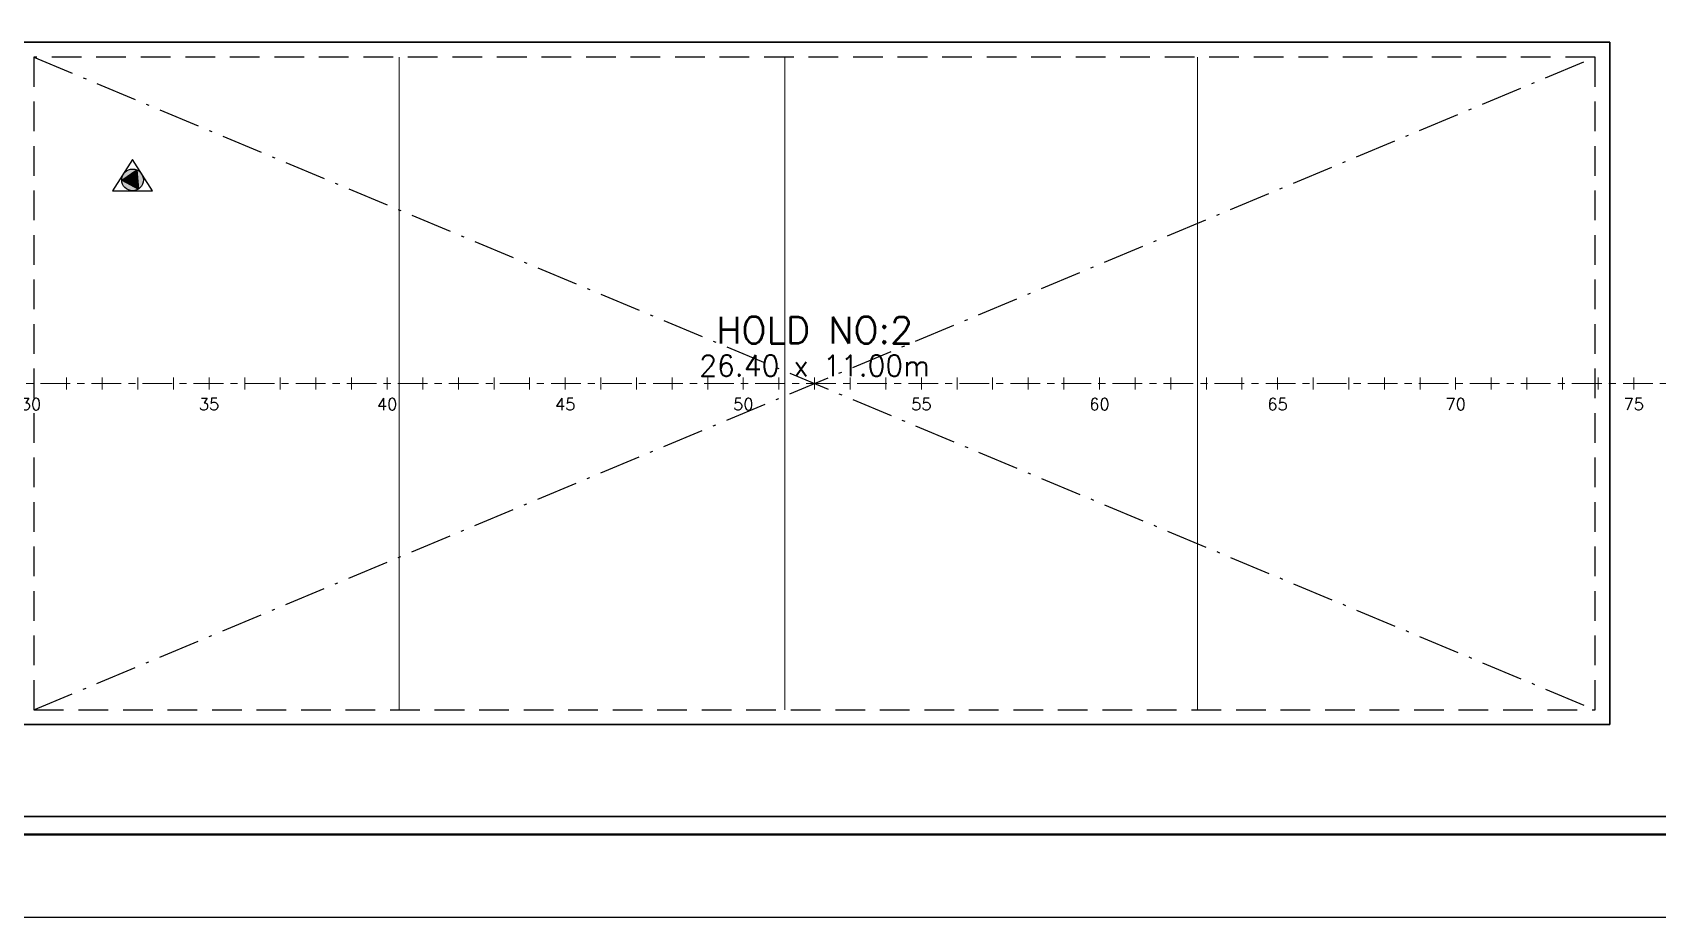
# Model space of a CAD drawing. Header units: millimetres. Extents: x -5000 to 92500, y -73000 to 27580.
# Drawn here: x 18025 to 45401, y -36000 to -21085 of the extents above; entities that cross this region are included whole.
import ezdxf
from ezdxf.enums import TextEntityAlignment as Align

# ---------------------------------------------------------------- set-up
doc = ezdxf.new("R2010")
doc.units = ezdxf.units.MM
for name, pattern in [('CENTER_S', [860, 500, -120, 120, -120]), ('DASHDOT_S', [1150, 700, -200, 50, -200]), ('DASHED_S', [750, 500, -250])]:
    doc.linetypes.add(name, pattern=pattern)
for name, color, linetype, lineweight in [('CENTER', 1, 'CENTER_S', 18), ('DASHDOT', 8, 'DASHDOT_S', 25), ('DASHED', 8, 'DASHED_S', 25), ('DETAIL', 9, 'Continuous', 13), ('FRAMES', 7, 'Continuous', 18), ('HULL', 7, 'Continuous', 50), ('STRUCT', 7, 'Continuous', 35), ('SYM-FF', 1, 'Continuous', 18), ('TEXT', 7, 'Continuous', 18)]:
    doc.layers.add(name, color=color, linetype=linetype, lineweight=lineweight)
doc.layers.add('dotted', color=140, linetype='Continuous')
doc.layers.add('VENT', color=210, linetype='Continuous')
doc.styles.add('ROMANS', font='romans.shx')
picture_1 = doc.add_image_def('image6.png', size_in_pixel=(4825, 900))

# ---------------------------------------------------------------- blocks, each defined once
blk = doc.blocks.new('B')
at = {"layer": 'dotted'}
blk.add_hatch(color=8, dxfattribs=at).paths.add_polyline_path([(-2247.23, -983.79), (-2247.838, -984.203), (-2247.16, -984.563)])
at = {"layer": 'VENT'}
h = blk.add_hatch(color=3, dxfattribs=at)
h.paths.add_polyline_path([(-2246.961, -984.195, 0.302707), (-2247.231, -983.79), (-2247.16, -984.563, 0.253735)])
h.paths.add_polyline_path([(-2247.838, -984.203, 0.589393), (-2247.16, -984.563)])
h.paths.add_polyline_path([(-2247.231, -983.79, 0.535265), (-2247.838, -984.195, 0.004324), (-2247.838, -984.203)])
at = {"layer": 'dotted', "color": 6}
for p, q in [((-2247.403, -983.368), (-2248.212, -984.636)), ((-2247.403, -983.368), (-2248.212, -984.636)), ((-2246.594, -984.636), (-2247.403, -983.368)), ((-2246.594, -984.636), (-2247.403, -983.368)), ((-2247.838, -984.203), (-2247.23, -983.79)), ((-2247.838, -984.203), (-2247.16, -984.563)), ((-2247.23, -983.79), (-2247.16, -984.563)), ((-2248.212, -984.636), (-2246.594, -984.636)), ((-2248.212, -984.636), (-2246.594, -984.636))]:
    blk.add_line(p, q, dxfattribs=at)
blk.add_circle((-2247.399, -984.195), 0.439, dxfattribs=at)
blk = doc.blocks.new('FPR-REMOTE CONTROL FOR BILGE PUMP')
at = {"layer": 'dotted', "color": 51, "xscale": 0.45989954711139, "yscale": 0.45989954711139}
blk.add_blockref('B', (1033.58, 452.542), dxfattribs=at)

msp = doc.modelspace()

# ---------------------------------------------------------------- linework, layer by layer
at = {"layer": 'CENTER'}
msp.add_line((-4200, -27000), (88200, -27000), dxfattribs=at)
at = {"layer": 'DASHDOT'}
for p, q in [((18050, -32500), (44350, -21500)), ((18050, -21500), (44350, -32500))]:
    msp.add_line(p, q, dxfattribs=at)
at = {"layer": 'DASHED'}
for p, q in [((44350, -21500), (18050, -21500)), ((18050, -21500), (18050, -32500)), ((44350, -32500), (44350, -21500)), ((18050, -32500), (44350, -32500))]:
    msp.add_line(p, q, dxfattribs=at)
at = {"layer": 'DETAIL'}
for p, q in [((24200, -32500), (24200, -21500)), ((30700, -32500), (30700, -21500)), ((37650, -32500), (37650, -21500))]:
    msp.add_line(p, q, dxfattribs=at)
at = {"layer": 'FRAMES'}
for p, q in [((18600, -27100), (18600, -26900)), ((19200, -27100), (19200, -26900)), ((19800, -27100), (19800, -26900)), ((20400, -27100), (20400, -26900)), ((21000, -27100), (21000, -26900)), ((21600, -27100), (21600, -26900)), ((22200, -27100), (22200, -26900)), ((22800, -27100), (22800, -26900)), ((23400, -27100), (23400, -26900)), ((24000, -27100), (24000, -26900)), ((24600, -27100), (24600, -26900)), ((25200, -27100), (25200, -26900)), ((25800, -27100), (25800, -26900)), ((26400, -27100), (26400, -26900)), ((27000, -27100), (27000, -26900)), ((27600, -27100), (27600, -26900)), ((28200, -27100), (28200, -26900)), ((28800, -27100), (28800, -26900)), ((29400, -27100), (29400, -26900)), ((30000, -27100), (30000, -26900)), ((30600, -27100), (30600, -26900)), ((31200, -27100), (31200, -26900)), ((31800, -27100), (31800, -26900)), ((32400, -27100), (32400, -26900)), ((33000, -27100), (33000, -26900)), ((33600, -27100), (33600, -26900)), ((34200, -27100), (34200, -26900)), ((34800, -27100), (34800, -26900)), ((35400, -27100), (35400, -26900)), ((36000, -27100), (36000, -26900)), ((36600, -27100), (36600, -26900)), ((37200, -27100), (37200, -26900)), ((37800, -27100), (37800, -26900)), ((38400, -27100), (38400, -26900)), ((39000, -27100), (39000, -26900)), ((39600, -27100), (39600, -26900)), ((40200, -27100), (40200, -26900)), ((40800, -27100), (40800, -26900)), ((41400, -27100), (41400, -26900)), ((42000, -27100), (42000, -26900)), ((42600, -27100), (42600, -26900)), ((43200, -27100), (43200, -26900)), ((43800, -27100), (43800, -26900)), ((44400, -27100), (44400, -26900)), ((45000, -27100), (45000, -26900))]:
    msp.add_line(p, q, dxfattribs=at)
at = {"layer": 'HULL'}
msp.add_line((14340, -34600), (70500, -34600), dxfattribs=at)
at = {"layer": 'STRUCT'}
for p, q in [((44600, -21250), (17800, -21250)), ((44600, -32750), (44600, -21250)), ((17800, -32750), (44600, -32750)), ((14340, -34300), (70500, -34300))]:
    msp.add_line(p, q, dxfattribs=at)

# ---------------------------------------------------------------- block references
at = {"layer": 'SYM-FF', "xscale": 906.54, "yscale": 906.54}
msp.add_blockref('FPR-REMOTE CONTROL FOR BILGE PUMP', (19710, -23490), dxfattribs=at)

# ---------------------------------------------------------------- texts
at = {"layer": 'FRAMES', "style": 'ROMANS'}
for s, p in [('30', (18000, -27350)), ('35', (21000, -27350)), ('40', (24000, -27350)), ('45', (27000, -27350)), ('50', (30000, -27350)), ('55', (33000, -27350)), ('60', (36000, -27350)), ('65', (39000, -27350)), ('70', (42000, -27350)), ('75', (45000, -27350))]:
    msp.add_text(s, height=200, dxfattribs=at).set_placement(p, align=Align.MIDDLE_CENTER)
at = {"layer": 'TEXT', "style": 'ROMANS'}
for s, height, p in [('HOLD NO:2', 450, (31200, -26100)), ('26.40 x 11.00m', 350, (31200, -26700))]:
    msp.add_text(s, height=height, dxfattribs=at).set_placement(p, align=Align.MIDDLE_CENTER)

# ---------------------------------------------------------------- pictures from other files: only their frames are drawn
at = {"layer": '0-REFERENCE-IMAGE'}
image = msp.add_image(picture_1, insert=(-4500, -36000), size_in_units=(96500, 18000), dxfattribs=dict(at, fade=50))

doc.saveas('drawing.dxf')
